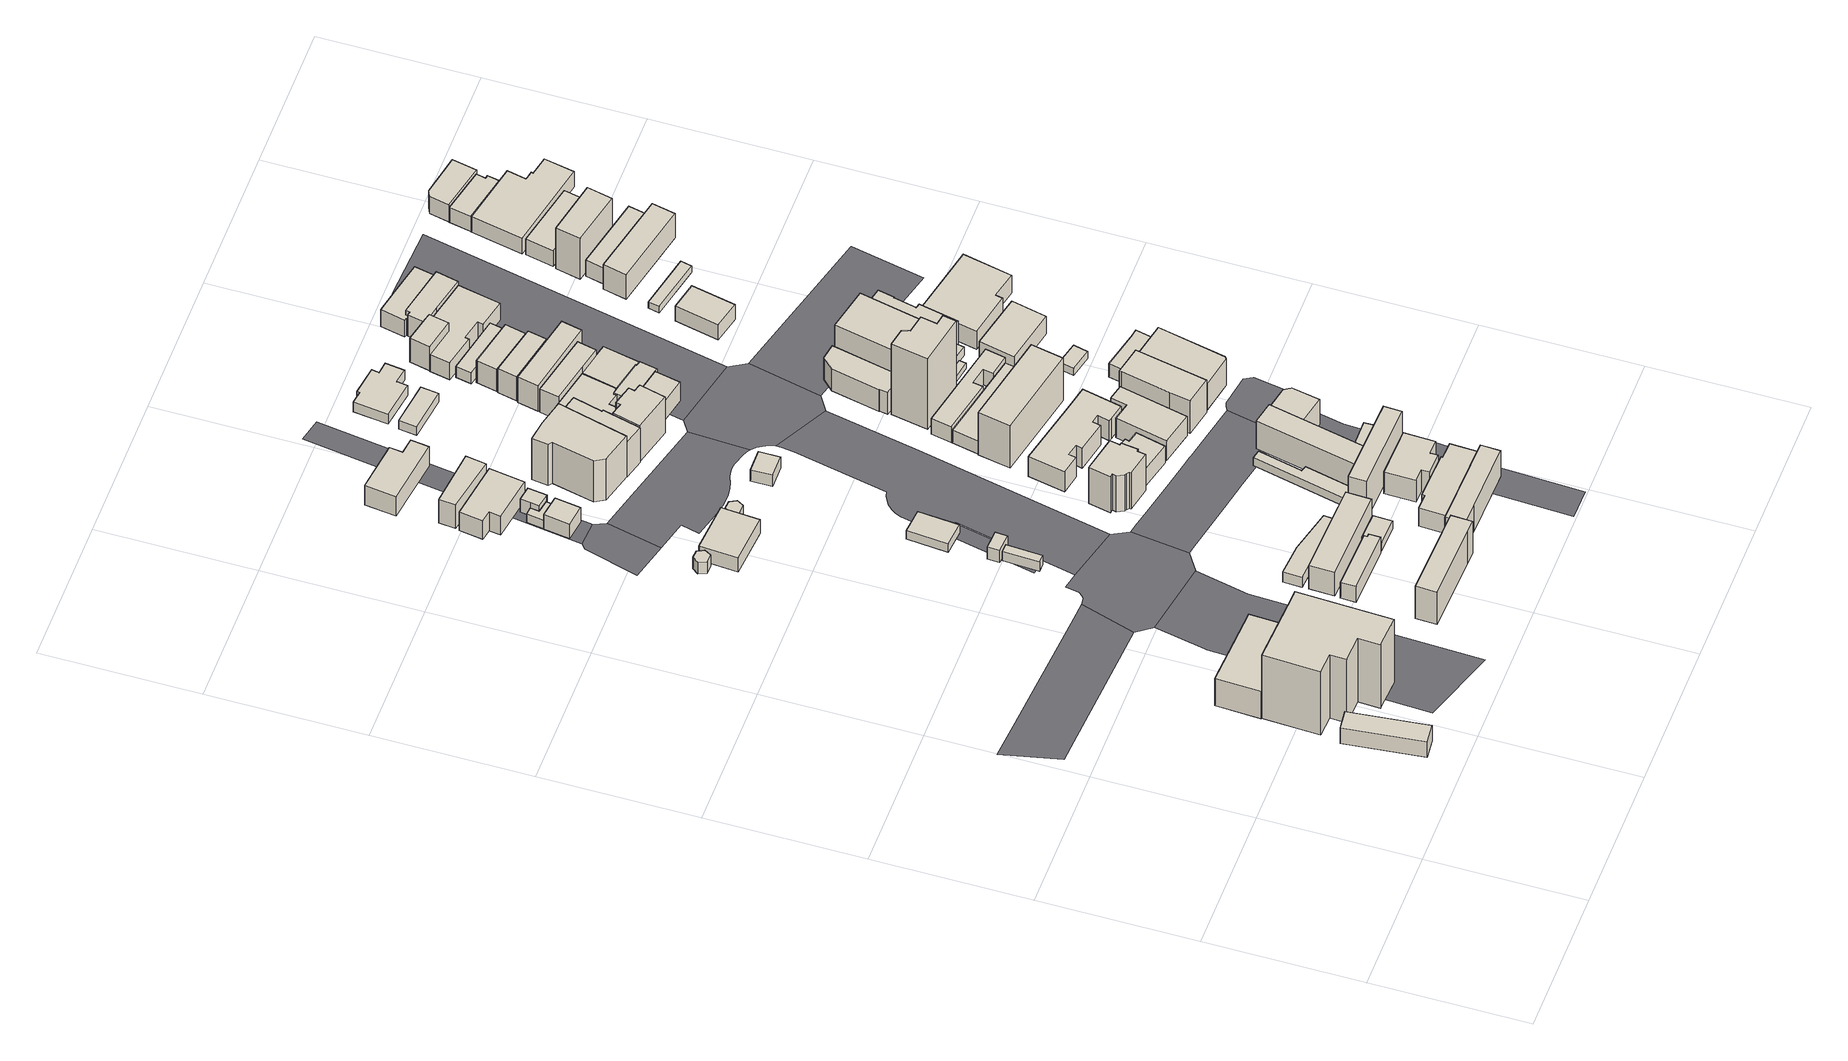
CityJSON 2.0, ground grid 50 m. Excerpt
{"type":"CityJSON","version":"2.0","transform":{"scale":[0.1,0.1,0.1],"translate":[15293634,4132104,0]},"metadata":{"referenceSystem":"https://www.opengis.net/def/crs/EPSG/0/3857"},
"CityObjects":{
"building1":{"type":"Building","attributes":{"measured_height":11,"year_of_construction":1963,"storeys_above_ground":2,"usage":"作業所併用住宅","districts_and_zones_type":"商業地域"},"geometry":[{"type":"Solid","lod":"1","boundaries":[[[[0,1,2,3]],[[0,3,4,5]],[[3,2,6,4]],[[2,1,7,6]],[[1,0,5,7]],[[5,4,6,7]]]]}]},
"building2":{"type":"Building","attributes":{"measured_height":30.1},"geometry":[{"type":"Solid","lod":"1","boundaries":[[[[8,9,10,11,12,13,14,15,16,17]],[[8,17,18,19]],[[17,16,20,18]],[[16,15,21,20]],[[15,14,22,21]],[[14,13,23,22]],[[13,12,24,23]],[[12,11,25,24]],[[11,10,26,25]],[[10,9,27,26]],[[9,8,19,27]],[[19,18,20,21,22,23,24,25,26,27]]]]}]},
"building3":{"type":"Building","attributes":{"measured_height":13.6,"year_of_construction":2014,"storeys_above_ground":3,"usage":"商業施設","districts_and_zones_type":"商業地域"},"geometry":[{"type":"Solid","lod":"1","boundaries":[[[[28,29,30,31,32,33]],[[28,33,34,35]],[[33,32,36,34]],[[32,31,37,36]],[[31,30,38,37]],[[30,29,39,38]],[[29,28,35,39]],[[35,34,36,37,38,39]]]]}]},
"building4":{"type":"Building","attributes":{"measured_height":9.3,"storeys_above_ground":1,"usage":"文教厚生施設","districts_and_zones_type":"商業地域"},"geometry":[{"type":"Solid","lod":"1","boundaries":[[[[40,41,42,43,44,45]],[[40,45,46,47]],[[45,44,48,46]],[[44,43,49,48]],[[43,42,50,49]],[[42,41,51,50]],[[41,40,47,51]],[[47,46,48,49,50,51]]]]}]},
"building5":{"type":"Building","attributes":{"measured_height":18.8},"geometry":[{"type":"Solid","lod":"1","boundaries":[[[[52,53,54,55,56]],[[52,56,57,58]],[[56,55,59,57]],[[55,54,60,59]],[[54,53,61,60]],[[53,52,58,61]],[[58,57,59,60,61]]]]}]},
"building6":{"type":"Building","attributes":{"measured_height":8.5,"year_of_construction":1969,"storeys_above_ground":2,"usage":"住宅","districts_and_zones_type":"商業地域"},"geometry":[{"type":"Solid","lod":"1","boundaries":[[[[62,63,64,65,66,67]],[[62,67,68,69]],[[67,66,70,68]],[[66,65,71,70]],[[65,64,72,71]],[[64,63,73,72]],[[63,62,69,73]],[[69,68,70,71,72,73]]]]}]},
"building7":{"type":"Building","attributes":{"measured_height":4.1},"geometry":[{"type":"Solid","lod":"1","boundaries":[[[[74,75,76,77]],[[74,77,78,79]],[[77,76,80,78]],[[76,75,81,80]],[[75,74,79,81]],[[79,78,80,81]]]]}]},
"building8":{"type":"Building","attributes":{"measured_height":6.7,"year_of_construction":1998,"storeys_above_ground":1,"usage":"文教厚生施設","districts_and_zones_type":"商業地域"},"geometry":[{"type":"Solid","lod":"1","boundaries":[[[[82,83,84,85]],[[82,85,86,87]],[[85,84,88,86]],[[84,83,89,88]],[[83,82,87,89]],[[87,86,88,89]]]]}]},
"building9":{"type":"Building","attributes":{"measured_height":5.7,"storeys_above_ground":1,"usage":"文教厚生施設","districts_and_zones_type":"商業地域"},"geometry":[{"type":"Solid","lod":"1","boundaries":[[[[90,91,92,93]],[[90,93,94,95]],[[93,92,96,94]],[[92,91,97,96]],[[91,90,95,97]],[[95,94,96,97]]]]}]},
"building10":{"type":"Building","attributes":{"measured_height":9.7},"geometry":[{"type":"Solid","lod":"1","boundaries":[[[[98,99,100,101,102,103,104]],[[98,104,105,106]],[[104,103,107,105]],[[103,102,108,107]],[[102,101,109,108]],[[101,100,110,109]],[[100,99,111,110]],[[99,98,106,111]],[[106,105,107,108,109,110,111]]]]}]},
"building11":{"type":"Building","attributes":{"measured_height":11.1,"year_of_construction":1975,"storeys_above_ground":3,"usage":"業務施設","districts_and_zones_type":"商業地域"},"geometry":[{"type":"Solid","lod":"1","boundaries":[[[[101,100,112,113,114,115]],[[101,115,116,117]],[[115,114,118,116]],[[114,113,119,118]],[[113,112,120,119]],[[112,100,121,120]],[[100,101,117,121]],[[117,116,118,119,120,121]]]]}]},
"building12":{"type":"Building","attributes":{"measured_height":4.2,"storeys_above_ground":1,"usage":"文教厚生施設","districts_and_zones_type":"商業地域"},"geometry":[{"type":"Solid","lod":"1","boundaries":[[[[122,123,124,125]],[[122,125,126,127]],[[125,124,128,126]],[[124,123,129,128]],[[123,122,127,129]],[[127,126,128,129]]]]}]},
"building13":{"type":"Building","attributes":{"measured_height":9.1,"year_of_construction":1949,"storeys_above_ground":2,"usage":"住宅","districts_and_zones_type":"商業地域"},"geometry":[{"type":"Solid","lod":"1","boundaries":[[[[130,131,132,133,134]],[[130,134,135,136]],[[134,133,137,135]],[[133,132,138,137]],[[132,131,139,138]],[[131,130,136,139]],[[136,135,137,138,139]]]]}]},
"building14":{"type":"Building","attributes":{"measured_height":14.3,"storeys_above_ground":1,"usage":"住宅","districts_and_zones_type":"商業地域"},"geometry":[{"type":"Solid","lod":"1","boundaries":[[[[140,141,142,143,144,145]],[[140,145,146,147]],[[145,144,148,146]],[[144,143,149,148]],[[143,142,150,149]],[[142,141,151,150]],[[141,140,147,151]],[[147,146,148,149,150,151]]]]}]},
"building15":{"type":"Building","attributes":{"measured_height":4.3,"year_of_construction":1953,"storeys_above_ground":1,"usage":"住宅","districts_and_zones_type":"商業地域"},"geometry":[{"type":"Solid","lod":"1","boundaries":[[[[152,153,154,155]],[[152,155,156,157]],[[155,154,158,156]],[[154,153,159,158]],[[153,152,157,159]],[[157,156,158,159]]]]}]},
"building16":{"type":"Building","attributes":{"measured_height":9.9,"year_of_construction":1996,"storeys_above_ground":3,"usage":"工場","districts_and_zones_type":"商業地域"},"geometry":[{"type":"Solid","lod":"1","boundaries":[[[[160,161,162,163,164,165]],[[160,165,166,167]],[[165,164,168,166]],[[164,163,169,168]],[[163,162,170,169]],[[162,161,171,170]],[[161,160,167,171]],[[167,166,168,169,170,171]]]]}]},
"building17":{"type":"Building","attributes":{"measured_height":7.1,"storeys_above_ground":1,"usage":"文教厚生施設","districts_and_zones_type":"商業地域"},"geometry":[{"type":"Solid","lod":"1","boundaries":[[[[172,173,174,175,176,177]],[[172,177,178,179]],[[177,176,180,178]],[[176,175,181,180]],[[175,174,182,181]],[[174,173,183,182]],[[173,172,179,183]],[[179,178,180,181,182,183]]]]}]},
"building18":{"type":"Building","attributes":{"measured_height":6,"year_of_construction":1960,"storeys_above_ground":2,"usage":"住宅","districts_and_zones_type":"商業地域"},"geometry":[{"type":"Solid","lod":"1","boundaries":[[[[184,185,186,187,188,189]],[[184,189,190,191]],[[189,188,192,190]],[[188,187,193,192]],[[187,186,194,193]],[[186,185,195,194]],[[185,184,191,195]],[[191,190,192,193,194,195]]]]}]},
"building19":{"type":"Building","attributes":{"measured_height":10.6,"year_of_construction":2004,"storeys_above_ground":3,"usage":"住宅","districts_and_zones_type":"商業地域"},"geometry":[{"type":"Solid","lod":"1","boundaries":[[[[196,197,198,199]],[[196,199,200,201]],[[199,198,202,200]],[[198,197,203,202]],[[197,196,201,203]],[[201,200,202,203]]]]}]},
"building20":{"type":"Building","attributes":{"measured_height":10.7,"year_of_construction":2004,"storeys_above_ground":2,"usage":"店舗等併用住宅","districts_and_zones_type":"商業地域"},"geometry":[{"type":"Solid","lod":"1","boundaries":[[[[204,205,206,207,208,209]],[[204,209,210,211]],[[209,208,212,210]],[[208,207,213,212]],[[207,206,214,213]],[[206,205,215,214]],[[205,204,211,215]],[[211,210,212,213,214,215]]]]}]},
"building21":{"type":"Building","attributes":{"measured_height":14.4,"year_of_construction":1988,"storeys_above_ground":4,"usage":"店舗等併用住宅","districts_and_zones_type":"商業地域"},"geometry":[{"type":"Solid","lod":"1","boundaries":[[[[216,217,218,219,220,221,222]],[[216,222,223,224]],[[222,221,225,223]],[[221,220,226,225]],[[220,219,227,226]],[[219,218,228,227]],[[218,217,229,228]],[[217,216,224,229]],[[224,223,225,226,227,228,229]]]]}]},
"building22":{"type":"Building","attributes":{"measured_height":16.8,"year_of_construction":1990,"storeys_above_ground":5,"usage":"商業系複合施設","districts_and_zones_type":"商業地域"},"geometry":[{"type":"Solid","lod":"1","boundaries":[[[[230,231,232,233,234,235,236,237,238,239,240,241,242,243]],[[230,243,244,245]],[[243,242,246,244]],[[242,241,247,246]],[[241,240,248,247]],[[240,239,249,248]],[[239,238,250,249]],[[238,237,251,250]],[[237,236,252,251]],[[236,235,253,252]],[[235,234,254,253]],[[234,233,255,254]],[[233,232,256,255]],[[232,231,257,256]],[[231,230,245,257]],[[245,244,246,247,248,249,250,251,252,253,254,255,256,257]]]]}]},
"building23":{"type":"Building","attributes":{"measured_height":11,"year_of_construction":1969,"storeys_above_ground":2,"usage":"住宅","districts_and_zones_type":"商業地域"},"geometry":[{"type":"Solid","lod":"1","boundaries":[[[[258,259,260,261,262,263,264,265]],[[258,265,266,267]],[[265,264,268,266]],[[264,263,269,268]],[[263,262,270,269]],[[262,261,271,270]],[[261,260,272,271]],[[260,259,273,272]],[[259,258,267,273]],[[267,266,268,269,270,271,272,273]]]]}]},
"building24":{"type":"Building","attributes":{"measured_height":17.8,"year_of_construction":2003,"storeys_above_ground":5,"usage":"共同住宅","districts_and_zones_type":"商業地域"},"geometry":[{"type":"Solid","lod":"1","boundaries":[[[[274,275,276,277,278,279,280,281]],[[274,281,282,283]],[[281,280,284,282]],[[280,279,285,284]],[[279,278,286,285]],[[278,277,287,286]],[[277,276,288,287]],[[276,275,289,288]],[[275,274,283,289]],[[283,282,284,285,286,287,288,289]]]]}]},
"building25":{"type":"Building","attributes":{"measured_height":10.5,"storeys_above_ground":1,"usage":"文教厚生施設","districts_and_zones_type":"商業地域"},"geometry":[{"type":"Solid","lod":"1","boundaries":[[[[290,291,292,293]],[[290,293,294,295]],[[293,292,296,294]],[[292,291,297,296]],[[291,290,295,297]],[[295,294,296,297]]]]}]},
"building26":{"type":"Building","attributes":{"measured_height":3.9,"storeys_above_ground":1,"usage":"運輸倉庫施設","districts_and_zones_type":"商業地域"},"geometry":[{"type":"Solid","lod":"1","boundaries":[[[[298,299,300,301,302,303]],[[298,303,304,305]],[[303,302,306,304]],[[302,301,307,306]],[[301,300,308,307]],[[300,299,309,308]],[[299,298,305,309]],[[305,304,306,307,308,309]]]]}]},
"building27":{"type":"Building","attributes":{"measured_height":20.4,"year_of_construction":1992,"storeys_above_ground":5,"usage":"運輸倉庫施設","districts_and_zones_type":"商業地域"},"geometry":[{"type":"Solid","lod":"1","boundaries":[[[[310,311,312,313]],[[310,313,314,315]],[[313,312,316,314]],[[312,311,317,316]],[[311,310,315,317]],[[315,314,316,317]]]]}]},
"building28":{"type":"Building","attributes":{"measured_height":9.4,"year_of_construction":2009,"storeys_above_ground":3,"usage":"住宅","districts_and_zones_type":"商業地域"},"geometry":[{"type":"Solid","lod":"1","boundaries":[[[[318,319,320,321,322,323,324,325]],[[318,325,326,327]],[[325,324,328,326]],[[324,323,329,328]],[[323,322,330,329]],[[322,321,331,330]],[[321,320,332,331]],[[320,319,333,332]],[[319,318,327,333]],[[327,326,328,329,330,331,332,333]]]]}]},
"building29":{"type":"Building","attributes":{"measured_height":17.4,"year_of_construction":1976,"storeys_above_ground":4,"usage":"商業施設","districts_and_zones_type":"商業地域"},"geometry":[{"type":"Solid","lod":"1","boundaries":[[[[334,335,336,337,338,339,340,341,342,343]],[[334,343,344,345]],[[343,342,346,344]],[[342,341,347,346]],[[341,340,348,347]],[[340,339,349,348]],[[339,338,350,349]],[[338,337,351,350]],[[337,336,352,351]],[[336,335,353,352]],[[335,334,345,353]],[[345,344,346,347,348,349,350,351,352,353]]]]}]},
"building30":{"type":"Building","attributes":{"measured_height":8.2},"geometry":[{"type":"Solid","lod":"1","boundaries":[[[[354,355,356,357,358,359,360,361]],[[354,361,362,363]],[[361,360,364,362]],[[360,359,365,364]],[[359,358,366,365]],[[358,357,367,366]],[[357,356,368,367]],[[356,355,369,368]],[[355,354,363,369]],[[363,362,364,365,366,367,368,369]]]]}]},
"building31":{"type":"Building","attributes":{"measured_height":13.5,"year_of_construction":1971,"storeys_above_ground":3,"usage":"商業施設","districts_and_zones_type":"商業地域"},"geometry":[{"type":"Solid","lod":"1","boundaries":[[[[370,371,372,373]],[[370,373,374,375]],[[373,372,376,374]],[[372,371,377,376]],[[371,370,375,377]],[[375,374,376,377]]]]}]},
"building32":{"type":"Building","attributes":{"measured_height":15.7,"year_of_construction":1988,"storeys_above_ground":5,"usage":"店舗等併用共同住宅","districts_and_zones_type":"商業地域"},"geometry":[{"type":"Solid","lod":"1","boundaries":[[[[378,379,380,381,340,339,338,382,383]],[[378,383,384,385]],[[383,382,386,384]],[[382,338,387,386]],[[338,339,388,387]],[[339,340,389,388]],[[340,381,390,389]],[[381,380,391,390]],[[380,379,392,391]],[[379,378,385,392]],[[385,384,386,387,388,389,390,391,392]]]]}]},
"building33":{"type":"Building","attributes":{"measured_height":10.9},"geometry":[{"type":"Solid","lod":"1","boundaries":[[[[393,394,395,396,397,398,399,400,401,402,403,404,405,406,407,408]],[[393,408,409,410]],[[408,407,411,409]],[[407,406,412,411]],[[406,405,413,412]],[[405,404,414,413]],[[404,403,415,414]],[[403,402,416,415]],[[402,401,417,416]],[[401,400,418,417]],[[400,399,419,418]],[[399,398,420,419]],[[398,397,421,420]],[[397,396,422,421]],[[396,395,423,422]],[[395,394,424,423]],[[394,393,410,424]],[[410,409,411,412,413,414,415,416,417,418,419,420,421,422,423,424]]]]}]},
"building34":{"type":"Building","attributes":{"measured_height":13.8,"year_of_construction":1994,"storeys_above_ground":2,"usage":"商業施設","districts_and_zones_type":"商業地域"},"geometry":[{"type":"Solid","lod":"1","boundaries":[[[[425,426,427,428,429,430]],[[425,430,431,432]],[[430,429,433,431]],[[429,428,434,433]],[[428,427,435,434]],[[427,426,436,435]],[[426,425,432,436]],[[432,431,433,434,435,436]]]]}]},
"building35":{"type":"Building","attributes":{"measured_height":10.5},"geometry":[{"type":"Solid","lod":"1","boundaries":[[[[437,438,439,440,441,442]],[[437,442,443,444]],[[442,441,445,443]],[[441,440,446,445]],[[440,439,447,446]],[[439,438,448,447]],[[438,437,444,448]],[[444,443,445,446,447,448]]]]}]},
"building36":{"type":"Building","attributes":{"measured_height":4.3,"year_of_construction":1960,"storeys_above_ground":1,"usage":"商業施設","districts_and_zones_type":"商業地域"},"geometry":[{"type":"Solid","lod":"1","boundaries":[[[[449,450,451,452]],[[449,452,453,454]],[[452,451,455,453]],[[451,450,456,455]],[[450,449,454,456]],[[454,453,455,456]]]]}]},
"building37":{"type":"Building","attributes":{"measured_height":14.5,"year_of_construction":1959,"storeys_above_ground":2,"usage":"商業施設","districts_and_zones_type":"商業地域"},"geometry":[{"type":"Solid","lod":"1","boundaries":[[[[457,458,459,460,461,462,463,464,465,466,467,468,469,470]],[[457,470,471,472]],[[470,469,473,471]],[[469,468,474,473]],[[468,467,475,474]],[[467,466,476,475]],[[466,465,477,476]],[[465,464,478,477]],[[464,463,479,478]],[[463,462,480,479]],[[462,461,481,480]],[[461,460,482,481]],[[460,459,483,482]],[[459,458,484,483]],[[458,457,472,484]],[[472,471,473,474,475,476,477,478,479,480,481,482,483,484]]]]}]},
"building38":{"type":"Building","attributes":{"measured_height":18.4,"year_of_construction":2000,"storeys_above_ground":5,"usage":"店舗等併用住宅","districts_and_zones_type":"商業地域"},"geometry":[{"type":"Solid","lod":"1","boundaries":[[[[485,486,487,488]],[[485,488,489,490]],[[488,487,491,489]],[[487,486,492,491]],[[486,485,490,492]],[[490,489,491,492]]]]}]},
"building39":{"type":"Building","attributes":{"measured_height":10.9,"year_of_construction":1997,"storeys_above_ground":3,"usage":"商業施設","districts_and_zones_type":"商業地域"},"geometry":[{"type":"Solid","lod":"1","boundaries":[[[[493,494,495,496,497]],[[493,497,498,499]],[[497,496,500,498]],[[496,495,501,500]],[[495,494,502,501]],[[494,493,499,502]],[[499,498,500,501,502]]]]}]},
"building40":{"type":"Building","attributes":{"measured_height":9,"year_of_construction":2007,"storeys_above_ground":2,"usage":"住宅","districts_and_zones_type":"商業地域"},"geometry":[{"type":"Solid","lod":"1","boundaries":[[[[503,504,505,506]],[[503,506,507,508]],[[506,505,509,507]],[[505,504,510,509]],[[504,503,508,510]],[[508,507,509,510]]]]}]},
"building41":{"type":"Building","attributes":{"measured_height":18.2},"geometry":[{"type":"Solid","lod":"1","boundaries":[[[[511,512,513,514]],[[511,514,515,516]],[[514,513,517,515]],[[513,512,518,517]],[[512,511,516,518]],[[516,515,517,518]]]]}]},
"building42":{"type":"Building","attributes":{"measured_height":5.4},"geometry":[{"type":"Solid","lod":"1","boundaries":[[[[519,520,521,522,523,524,525,526,527,528]],[[519,528,529,530]],[[528,527,531,529]],[[527,526,532,531]],[[526,525,533,532]],[[525,524,534,533]],[[524,523,535,534]],[[523,522,536,535]],[[522,521,537,536]],[[521,520,538,537]],[[520,519,530,538]],[[530,529,531,532,533,534,535,536,537,538]]]]}]},
"building43":{"type":"Building","attributes":{"measured_height":10.7,"year_of_construction":2000,"storeys_above_ground":3,"usage":"住宅","districts_and_zones_type":"商業地域"},"geometry":[{"type":"Solid","lod":"1","boundaries":[[[[539,540,541,542,543,503,506,544,545,546]],[[539,546,547,548]],[[546,545,549,547]],[[545,544,550,549]],[[544,506,551,550]],[[506,503,552,551]],[[503,543,553,552]],[[543,542,554,553]],[[542,541,555,554]],[[541,540,556,555]],[[540,539,548,556]],[[548,547,549,550,551,552,553,554,555,556]]]]}]},
"building44":{"type":"Building","attributes":{"measured_height":29.9,"year_of_construction":2020,"storeys_above_ground":10,"usage":"店舗等併用共同住宅","districts_and_zones_type":"商業地域"},"geometry":[{"type":"Solid","lod":"1","boundaries":[[[[557,558,559,560,561,562,563,564]],[[557,564,565,566]],[[564,563,567,565]],[[563,562,568,567]],[[562,561,569,568]],[[561,560,570,569]],[[560,559,571,570]],[[559,558,572,571]],[[558,557,566,572]],[[566,565,567,568,569,570,571,572]]]]}]},
"building45":{"type":"Building","attributes":{"measured_height":7.8},"geometry":[{"type":"Solid","lod":"1","boundaries":[[[[573,574,575,576,577,578,579,580]],[[573,580,581,582]],[[580,579,583,581]],[[579,578,584,583]],[[578,577,585,584]],[[577,576,586,585]],[[576,575,587,586]],[[575,574,588,587]],[[574,573,582,588]],[[582,581,583,584,585,586,587,588]]]]}]},
"building46":{"type":"Building","attributes":{"measured_height":14.1,"year_of_construction":1987,"storeys_above_ground":4,"usage":"業務施設","districts_and_zones_type":"商業地域"},"geometry":[{"type":"Solid","lod":"1","boundaries":[[[[589,590,591,592,593,594,595]],[[589,595,596,597]],[[595,594,598,596]],[[594,593,599,598]],[[593,592,600,599]],[[592,591,601,600]],[[591,590,602,601]],[[590,589,597,602]],[[597,596,598,599,600,601,602]]]]}]},
"building47":{"type":"Building","attributes":{"measured_height":10.3,"year_of_construction":1992,"storeys_above_ground":3,"usage":"商業施設","districts_and_zones_type":"商業地域"},"geometry":[{"type":"Solid","lod":"1","boundaries":[[[[603,604,605,606,607]],[[603,607,608,609]],[[607,606,610,608]],[[606,605,611,610]],[[605,604,612,611]],[[604,603,609,612]],[[609,608,610,611,612]]]]}]},
"building48":{"type":"Building","attributes":{"measured_height":10,"year_of_construction":1948,"storeys_above_ground":2,"usage":"商業施設","districts_and_zones_type":"商業地域"},"geometry":[{"type":"Solid","lod":"1","boundaries":[[[[604,613,614,615,616,617,605]],[[604,605,618,619]],[[605,617,620,618]],[[617,616,621,620]],[[616,615,622,621]],[[615,614,623,622]],[[614,613,624,623]],[[613,604,619,624]],[[619,618,620,621,622,623,624]]]]}]},
"building49":{"type":"Building","attributes":{"measured_height":15,"year_of_construction":1986,"storeys_above_ground":3,"usage":"店舗等併用住宅","districts_and_zones_type":"商業地域"},"geometry":[{"type":"Solid","lod":"1","boundaries":[[[[625,626,627,628,629,630,631,632]],[[625,632,633,634]],[[632,631,635,633]],[[631,630,636,635]],[[630,629,637,636]],[[629,628,638,637]],[[628,627,639,638]],[[627,626,640,639]],[[626,625,634,640]],[[634,633,635,636,637,638,639,640]]]]}]},
"building50":{"type":"Building","attributes":{"measured_height":13.2,"year_of_construction":1996,"storeys_above_ground":3,"usage":"店舗等併用住宅","districts_and_zones_type":"商業地域"},"geometry":[{"type":"Solid","lod":"1","boundaries":[[[[641,642,643,644]],[[641,644,645,646]],[[644,643,647,645]],[[643,642,648,647]],[[642,641,646,648]],[[646,645,647,648]]]]}]},
"building51":{"type":"Building","attributes":{"measured_height":11.8,"year_of_construction":2004,"storeys_above_ground":3,"usage":"住宅","districts_and_zones_type":"商業地域"},"geometry":[{"type":"Solid","lod":"1","boundaries":[[[[649,650,651,652]],[[649,652,653,654]],[[652,651,655,653]],[[651,650,656,655]],[[650,649,654,656]],[[654,653,655,656]]]]}]},
"building52":{"type":"Building","attributes":{"measured_height":9.9,"year_of_construction":1998,"storeys_above_ground":3,"usage":"住宅","districts_and_zones_type":"商業地域"},"geometry":[{"type":"Solid","lod":"1","boundaries":[[[[657,658,659,660,661]],[[657,661,662,663]],[[661,660,664,662]],[[660,659,665,664]],[[659,658,666,665]],[[658,657,663,666]],[[663,662,664,665,666]]]]}]},
"building53":{"type":"Building","attributes":{"measured_height":11.3,"year_of_construction":1976,"storeys_above_ground":3,"usage":"文教厚生施設","districts_and_zones_type":"商業地域"},"geometry":[{"type":"Solid","lod":"1","boundaries":[[[[667,668,669,670,671]],[[667,671,672,673]],[[671,670,674,672]],[[670,669,675,674]],[[669,668,676,675]],[[668,667,673,676]],[[673,672,674,675,676]]]]}]},
"building54":{"type":"Building","attributes":{"measured_height":2.4},"geometry":[{"type":"Solid","lod":"1","boundaries":[[[[677,678,679,680]],[[677,680,681,682]],[[680,679,683,681]],[[679,678,684,683]],[[678,677,682,684]],[[682,681,683,684]]]]}]},
"building55":{"type":"Building","attributes":{"measured_height":28.4,"year_of_construction":1991,"storeys_above_ground":5,"usage":"業務施設","districts_and_zones_type":"商業地域"},"geometry":[{"type":"Solid","lod":"1","boundaries":[[[[685,686,687,688,689,627,626]],[[685,626,690,691]],[[626,627,692,690]],[[627,689,693,692]],[[689,688,694,693]],[[688,687,695,694]],[[687,686,696,695]],[[686,685,691,696]],[[691,690,692,693,694,695,696]]]]}]},
"building56":{"type":"Building","attributes":{"measured_height":8.4},"geometry":[{"type":"Solid","lod":"1","boundaries":[[[[697,698,699,700]],[[697,700,701,702]],[[700,699,703,701]],[[699,698,704,703]],[[698,697,702,704]],[[702,701,703,704]]]]}]},
"building57":{"type":"Building","attributes":{"measured_height":10.6,"year_of_construction":1985,"storeys_above_ground":3,"usage":"住宅","districts_and_zones_type":"商業地域"},"geometry":[{"type":"Solid","lod":"1","boundaries":[[[[705,706,707,708,709]],[[705,709,710,711]],[[709,708,712,710]],[[708,707,713,712]],[[707,706,714,713]],[[706,705,711,714]],[[711,710,712,713,714]]]]}]},
"building58":{"type":"Building","attributes":{"measured_height":7.5},"geometry":[{"type":"Solid","lod":"1","boundaries":[[[[715,716,717,718]],[[715,718,719,720]],[[718,717,721,719]],[[717,716,722,721]],[[716,715,720,722]],[[720,719,721,722]]]]}]},
"building59":{"type":"Building","attributes":{"measured_height":3.3},"geometry":[{"type":"Solid","lod":"1","boundaries":[[[[723,724,725,726]],[[723,726,727,728]],[[726,725,729,727]],[[725,724,730,729]],[[724,723,728,730]],[[728,727,729,730]]]]}]},
"building60":{"type":"Building","attributes":{"measured_height":8.8,"year_of_construction":1963,"storeys_above_ground":2,"usage":"商業施設","districts_and_zones_type":"商業地域"},"geometry":[{"type":"Solid","lod":"1","boundaries":[[[[731,732,733,667,671,734,735,736]],[[731,736,737,738]],[[736,735,739,737]],[[735,734,740,739]],[[734,671,741,740]],[[671,667,742,741]],[[667,733,743,742]],[[733,732,744,743]],[[732,731,738,744]],[[738,737,739,740,741,742,743,744]]]]}]},
"building61":{"type":"Building","attributes":{"measured_height":8.4},"geometry":[{"type":"Solid","lod":"1","boundaries":[[[[745,746,747,748,749,750,751,752,753,754,755,756]],[[745,756,757,758]],[[756,755,759,757]],[[755,754,760,759]],[[754,753,761,760]],[[753,752,762,761]],[[752,751,763,762]],[[751,750,764,763]],[[750,749,765,764]],[[749,748,766,765]],[[748,747,767,766]],[[747,746,768,767]],[[746,745,758,768]],[[758,757,759,760,761,762,763,764,765,766,767,768]]]]}]},
"building62":{"type":"Building","attributes":{"measured_height":7.7,"year_of_construction":1978,"storeys_above_ground":2,"usage":"住宅","districts_and_zones_type":"商業地域"},"geometry":[{"type":"Solid","lod":"1","boundaries":[[[[769,770,771,772]],[[769,772,773,774]],[[772,771,775,773]],[[771,770,776,775]],[[770,769,774,776]],[[774,773,775,776]]]]}]},
"building63":{"type":"Building","attributes":{"measured_height":10.9},"geometry":[{"type":"Solid","lod":"1","boundaries":[[[[777,778,779,780,781,782,783,784,785,786,787]],[[777,787,788,789]],[[787,786,790,788]],[[786,785,791,790]],[[785,784,792,791]],[[784,783,793,792]],[[783,782,794,793]],[[782,781,795,794]],[[781,780,796,795]],[[780,779,797,796]],[[779,778,798,797]],[[778,777,789,798]],[[789,788,790,791,792,793,794,795,796,797,798]]]]}]},
"building64":{"type":"Building","attributes":{"measured_height":9.4,"year_of_construction":1982,"storeys_above_ground":3,"usage":"商業施設","districts_and_zones_type":"商業地域"},"geometry":[{"type":"Solid","lod":"1","boundaries":[[[[799,746,745,756,800,801,802,803]],[[799,803,804,805]],[[803,802,806,804]],[[802,801,807,806]],[[801,800,808,807]],[[800,756,809,808]],[[756,745,810,809]],[[745,746,811,810]],[[746,799,805,811]],[[805,804,806,807,808,809,810,811]]]]}]},
"building65":{"type":"Building","attributes":{"measured_height":8.2,"year_of_construction":2007,"storeys_above_ground":2,"usage":"住宅","districts_and_zones_type":"商業地域"},"geometry":[{"type":"Solid","lod":"1","boundaries":[[[[812,813,814,815]],[[812,815,816,817]],[[815,814,818,816]],[[814,813,819,818]],[[813,812,817,819]],[[817,816,818,819]]]]}]},
"building66":{"type":"Building","attributes":{"measured_height":8.9},"geometry":[{"type":"Solid","lod":"1","boundaries":[[[[820,821,799,803,802,801,822,823,824]],[[820,824,825,826]],[[824,823,827,825]],[[823,822,828,827]],[[822,801,829,828]],[[801,802,830,829]],[[802,803,831,830]],[[803,799,832,831]],[[799,821,833,832]],[[821,820,826,833]],[[826,825,827,828,829,830,831,832,833]]]]}]},
"building67":{"type":"Building","attributes":{"measured_height":8.2},"geometry":[{"type":"Solid","lod":"1","boundaries":[[[[834,835,836,837,838,839]],[[834,839,840,841]],[[839,838,842,840]],[[838,837,843,842]],[[837,836,844,843]],[[836,835,845,844]],[[835,834,841,845]],[[841,840,842,843,844,845]]]]}]},
"building68":{"type":"Building","attributes":{"measured_height":3.7,"storeys_above_ground":1,"usage":"商業施設","districts_and_zones_type":"商業地域"},"geometry":[{"type":"Solid","lod":"1","boundaries":[[[[846,847,848,849]],[[846,849,850,851]],[[849,848,852,850]],[[848,847,853,852]],[[847,846,851,853]],[[851,850,852,853]]]]}]},
"building69":{"type":"Building","attributes":{"measured_height":11,"year_of_construction":1995,"storeys_above_ground":3,"usage":"住宅","districts_and_zones_type":"商業地域"},"geometry":[{"type":"Solid","lod":"1","boundaries":[[[[854,855,856,857]],[[854,857,858,859]],[[857,856,860,858]],[[856,855,861,860]],[[855,854,859,861]],[[859,858,860,861]]]]}]},
"building70":{"type":"Building","attributes":{"measured_height":19.6,"year_of_construction":1968,"storeys_above_ground":6,"usage":"商業施設","districts_and_zones_type":"商業地域"},"geometry":[{"type":"Solid","lod":"1","boundaries":[[[[862,863,864,865]],[[862,865,866,867]],[[865,864,868,866]],[[864,863,869,868]],[[863,862,867,869]],[[867,866,868,869]]]]}]},
"building71":{"type":"Building","attributes":{"measured_height":7.7,"year_of_construction":1963,"storeys_above_ground":2,"usage":"住宅","districts_and_zones_type":"商業地域"},"geometry":[{"type":"Solid","lod":"1","boundaries":[[[[870,871,872,873]],[[870,873,874,875]],[[873,872,876,874]],[[872,871,877,876]],[[871,870,875,877]],[[875,874,876,877]]]]}]},
"building72":{"type":"Building","attributes":{"measured_height":13.1,"year_of_construction":1954,"storeys_above_ground":2,"usage":"住宅","districts_and_zones_type":"商業地域"},"geometry":[{"type":"Solid","lod":"1","boundaries":[[[[878,879,880,881]],[[878,881,882,883]],[[881,880,884,882]],[[880,879,885,884]],[[879,878,883,885]],[[883,882,884,885]]]]}]},
"building73":{"type":"Building","attributes":{"measured_height":7.7},"geometry":[{"type":"Solid","lod":"1","boundaries":[[[[886,887,888,889,890,891,892,893]],[[886,893,894,895]],[[893,892,896,894]],[[892,891,897,896]],[[891,890,898,897]],[[890,889,899,898]],[[889,888,900,899]],[[888,887,901,900]],[[887,886,895,901]],[[895,894,896,897,898,899,900,901]]]]}]},
"building74":{"type":"Building","attributes":{"measured_height":7.3},"geometry":[{"type":"Solid","lod":"1","boundaries":[[[[902,903,904,905,906,907,908]],[[902,908,909,910]],[[908,907,911,909]],[[907,906,912,911]],[[906,905,913,912]],[[905,904,914,913]],[[904,903,915,914]],[[903,902,910,915]],[[910,909,911,912,913,914,915]]]]}]},
"building75":{"type":"Building","attributes":{"measured_height":8.7,"year_of_construction":2003,"storeys_above_ground":2,"usage":"住宅","districts_and_zones_type":"商業地域"},"geometry":[{"type":"Solid","lod":"1","boundaries":[[[[916,917,918,919,920]],[[916,920,921,922]],[[920,919,923,921]],[[919,918,924,923]],[[918,917,925,924]],[[917,916,922,925]],[[922,921,923,924,925]]]]}]},
"road1":{"type":"Road","geometry":[{"type":"MultiSurface","lod":"1","boundaries":[[[926,927,928,929,930,931,932]]]}]},
"road2":{"type":"Road","geometry":[{"type":"MultiSurface","lod":"1","boundaries":[[[933,934,935,936,937,938,939,940]]]}]},
"road3":{"type":"Road","geometry":[{"type":"MultiSurface","lod":"1","boundaries":[[[941,942,943,944,945,931,930,934,933,946,947,948]]]}]},
"road4":{"type":"Road","geometry":[{"type":"MultiSurface","lod":"1","boundaries":[[[949,950,951,952,953,954]]]}]},
"road5":{"type":"Road","geometry":[{"type":"MultiSurface","lod":"1","boundaries":[[[955,954,953,956,957,958,959,960,961,962,963,964,965,966,967,968,969,970,971,972,973]]]}]},
"road6":{"type":"Road","geometry":[{"type":"MultiSurface","lod":"1","boundaries":[[[974,975,976,977,978,979,980,981,982,983,984,985,986,987,988,989,990,991,941,948,992,993]]]}]},
"road7":{"type":"Road","geometry":[{"type":"MultiSurface","lod":"1","boundaries":[[[994,995,950,949]]]}]},
"road8":{"type":"Road","geometry":[{"type":"MultiSurface","lod":"1","boundaries":[[[996,947,946,997,998,999,1000,1001,1002,1003,1004,1005,1006]]]}]},
"road9":{"type":"Road","geometry":[{"type":"MultiSurface","lod":"1","boundaries":[[[1007,1008,1009,1010]]]}]},
"road10":{"type":"Road","geometry":[{"type":"MultiSurface","lod":"1","boundaries":[[[1011,1012,1008,1007,1013,1014]]]}]},
"road11":{"type":"Road","geometry":[{"type":"MultiSurface","lod":"1","boundaries":[[[1015,1016,1017,1012,1011,1018]]]}]},
"road12":{"type":"Road","geometry":[{"type":"MultiSurface","lod":"1","boundaries":[[[1019,1020,972,971,1021,1022,1023,975,974,1024,1025]]]}]},
"road13":{"type":"Road","geometry":[{"type":"MultiSurface","lod":"1","boundaries":[[[1026,1027,1028,1029,1000,999,1016,1015,1030,1031,1032]]]}]},
"road14":{"type":"Road","geometry":[{"type":"MultiSurface","lod":"1","boundaries":[[[1033,1034,1020,1019]]]}]},
"road15":{"type":"Road","geometry":[{"type":"MultiSurface","lod":"1","boundaries":[[[1035,1025,1024,1036]]]}]}
},
"vertices":[
[369,94,87],[304,87,87],[276,340,87],[341,347,87],[341,347,153],[369,94,153],[276,340,153],[304,87,153],
[547,570,88],[558,570,88],[546,268,88],[443,273,88],[440,273,88],[443,342,88],[356,346,88],[358,399,88],[288,402,88],[296,582,88],[296,582,357],[547,570,357],[288,402,357],[358,399,357],[356,346,357],[443,342,357],[440,273,357],[443,273,357],[546,268,357],[558,570,357],
[564,711,89],[558,570,89],[547,570,89],[296,582,89],[293,582,89],[299,724,89],[299,724,205],[564,711,205],[293,582,205],[296,582,205],[547,570,205],[558,570,205],
[348,2300,93],[359,2278,93],[347,2256,93],[318,2258,93],[308,2283,93],[323,2302,93],[323,2302,142],[348,2300,142],[308,2283,142],[318,2258,142],[347,2256,142],[359,2278,142],
[1091,280,87],[1089,213,87],[1045,214,87],[798,222,87],[800,289,87],[800,289,224],[1091,280,224],[798,222,224],[1045,214,224],[1089,213,224],
[998,510,88],[998,499,88],[1008,498,88],[1007,462,88],[804,468,88],[806,516,88],[806,516,155],[998,510,155],[804,468,155],[1007,462,155],[1008,498,155],[998,499,155],
[666,1476,87],[660,1362,87],[632,1363,87],[637,1477,87],[637,1477,126],[666,1476,126],[632,1363,126],[660,1362,126],
[522,2285,91],[513,2164,91],[353,2176,91],[362,2297,91],[362,2297,151],[522,2285,151],[353,2176,151],[513,2164,151],
[692,1517,85],[690,1478,85],[629,1482,85],[631,1520,85],[631,1520,137],[692,1517,137],[629,1482,137],[690,1478,137],
[914,684,88],[1055,650,88],[1051,605,88],[909,610,88],[910,625,88],[810,633,88],[812,692,88],[812,692,131],[914,684,131],[810,633,131],[910,625,131],[909,610,131],[1051,605,131],[1055,650,131],
[1112,603,88],[1109,524,88],[808,534,88],[811,613,88],[811,613,188],[909,610,188],[808,534,188],[1109,524,188],[1112,603,188],[1051,605,188],
[707,1755,91],[696,1625,91],[615,1632,91],[626,1762,91],[626,1762,126],[707,1755,126],[615,1632,126],[696,1625,126],
[398,2744,95],[402,2743,95],[390,2662,95],[319,2671,95],[331,2754,95],[331,2754,156],[398,2744,156],[319,2671,156],[390,2662,156],[402,2743,156],
[365,2806,96],[361,2777,96],[402,2770,96],[398,2744,96],[331,2754,96],[339,2808,96],[339,2808,131],[365,2806,131],[331,2754,131],[398,2744,131],[402,2770,131],[361,2777,131],
[1104,518,91],[1102,458,91],[1013,461,91],[1015,522,91],[1015,522,126],[1104,518,126],[1013,461,126],[1102,458,126],
[434,2952,96],[417,2839,96],[269,2862,96],[274,2899,96],[237,2905,96],[248,2980,96],[248,2980,175],[434,2952,175],[237,2905,175],[274,2899,175],[269,2862,175],[417,2839,175],
[561,2274,93],[573,2252,93],[561,2230,93],[532,2231,93],[522,2256,93],[537,2276,93],[537,2276,138],[561,2274,138],[522,2256,138],[532,2231,138],[561,2230,138],[573,2252,138],
[416,2830,97],[408,2769,97],[402,2770,97],[361,2777,97],[365,2806,97],[370,2837,97],[370,2837,153],[416,2830,153],[365,2806,153],[361,2777,153],[402,2770,153],[408,2769,153],
[441,3025,95],[431,2960,95],[253,2992,95],[258,3045,95],[258,3045,195],[441,3025,195],[253,2992,195],[431,2960,195],
[419,3247,95],[413,3205,95],[465,3199,95],[457,3140,95],[244,3168,95],[257,3268,95],[257,3268,177],[419,3247,177],[244,3168,177],[457,3140,177],[465,3199,177],[413,3205,177],
[1134,300,88],[1398,293,88],[1395,231,88],[1168,236,88],[1101,238,88],[1102,278,88],[1103,301,88],[1103,301,197],[1134,300,197],[1102,278,197],[1101,238,197],[1168,236,197],[1395,231,197],[1398,293,197],
[1038,1287,91],[1032,1255,91],[1039,1253,91],[1032,1200,91],[1024,1200,91],[1020,1173,91],[938,1190,91],[938,1196,91],[930,1202,91],[925,1205,91],[914,1226,91],[918,1240,91],[906,1241,91],[921,1312,91],[921,1312,244],[1038,1287,244],[906,1241,244],[918,1240,244],[914,1226,244],[925,1205,244],[930,1202,244],[938,1196,244],[938,1190,244],[1020,1173,244],[1024,1200,244],[1032,1200,244],[1039,1253,244],[1032,1255,244],
[1346,394,89],[1346,389,89],[1401,387,89],[1398,293,89],[1134,300,89],[1138,392,89],[1189,390,89],[1190,400,89],[1190,400,166],[1346,394,166],[1189,390,166],[1138,392,166],[1134,300,166],[1398,293,166],[1401,387,166],[1346,389,166],
[568,2838,94],[654,2817,94],[596,2593,94],[495,2620,94],[475,2651,94],[506,2786,94],[494,2794,94],[501,2847,94],[501,2847,268],[568,2838,268],[494,2794,268],[506,2786,268],[475,2651,268],[495,2620,268],[596,2593,268],[654,2817,268],
[768,2187,94],[694,2186,94],[693,2253,94],[768,2254,94],[768,2254,142],[768,2187,142],[693,2253,142],[694,2186,142],
[1238,907,90],[1206,766,90],[1224,761,90],[1189,606,90],[1142,617,90],[1209,913,90],[1209,913,123],[1238,907,123],[1142,617,123],[1189,606,123],[1224,761,123],[1206,766,123],
[1405,587,90],[1403,530,90],[1115,540,90],[1117,597,90],[1117,597,251],[1405,587,251],[1115,540,251],[1403,530,251],
[1385,521,90],[1382,422,90],[1335,423,90],[1335,399,90],[1264,401,90],[1265,427,90],[1222,428,90],[1224,525,90],[1224,525,183],[1385,521,183],[1222,428,183],[1265,427,183],[1264,401,183],[1335,399,183],[1335,423,183],[1382,422,183],
[710,2792,94],[712,2791,94],[688,2698,94],[693,2696,94],[685,2665,94],[666,2589,94],[662,2576,94],[662,2574,94],[598,2591,94],[654,2806,94],[654,2806,241],[710,2792,241],[598,2591,241],[662,2574,241],[662,2576,241],[666,2589,241],[685,2665,241],[693,2696,241],[688,2698,241],[712,2791,241],
[1127,1271,91],[1123,1257,91],[1160,1248,91],[1137,1154,91],[1035,1179,91],[1058,1273,91],[1078,1268,91],[1082,1283,91],[1082,1283,163],[1127,1271,163],[1078,1268,163],[1058,1273,163],[1035,1179,163],[1137,1154,163],[1160,1248,163],[1123,1257,163],
[1345,911,90],[1278,601,90],[1204,604,90],[1273,926,90],[1273,926,208],[1345,911,208],[1204,604,208],[1278,601,208],
[792,2652,94],[787,2633,94],[813,2626,94],[792,2542,94],[724,2654,94],[727,2669,94],[727,2669,247],[792,2652,247],[724,2654,247],[685,2665,247],[666,2589,247],[662,2576,247],[792,2542,247],[813,2626,247],[787,2633,247],
[1175,1461,91],[1260,1443,91],[1259,1439,91],[1233,1323,91],[1232,1318,91],[1176,1330,91],[1168,1332,91],[1177,1370,91],[1150,1376,91],[1144,1350,91],[1043,1372,91],[1048,1392,91],[1010,1401,91],[1005,1377,91],[941,1391,91],[965,1508,91],[965,1508,175],[1175,1461,175],[941,1391,175],[1005,1377,175],[1010,1401,175],[1048,1392,175],[1043,1372,175],[1144,1350,175],[1150,1376,175],[1177,1370,175],[1168,1332,175],[1176,1330,175],[1232,1318,175],[1233,1323,175],[1259,1439,175],[1260,1443,175],
[1407,601,89],[1379,601,89],[1379,591,89],[1291,594,89],[1290,646,89],[1406,647,89],[1406,647,159],[1407,601,159],[1290,646,159],[1291,594,159],[1379,591,159],[1379,601,159],
[1305,1345,91],[1256,1128,91],[1147,1153,91],[1185,1318,91],[1242,1305,91],[1254,1357,91],[1254,1357,174],[1305,1345,174],[1242,1305,174],[1185,1318,174],[1147,1153,174],[1256,1128,174],
[706,3249,95],[699,3192,95],[557,3211,95],[564,3268,95],[564,3268,132],[706,3249,132],[557,3211,132],[699,3192,132],
[740,2846,96],[869,2818,96],[845,2704,96],[823,2708,96],[822,2699,96],[782,2707,96],[772,2658,96],[727,2669,96],[724,2654,96],[685,2665,96],[693,2696,96],[688,2698,96],[712,2791,96],[727,2849,96],[727,2849,169],[740,2846,169],[712,2791,169],[688,2698,169],[693,2696,169],[685,2665,169],[724,2654,169],[727,2669,169],[772,2658,169],[782,2707,169],[822,2699,169],[823,2708,169],[845,2704,169],[869,2818,169],
[1294,1609,91],[1273,1506,91],[978,1567,91],[998,1670,91],[998,1670,271],[1294,1609,271],[978,1567,271],[1273,1506,271],
[1423,895,89],[1437,873,89],[1420,784,89],[1328,802,89],[1348,910,89],[1348,910,195],[1423,895,195],[1328,802,195],[1420,784,195],[1437,873,195],
[940,2622,94],[923,2541,94],[804,2566,94],[821,2647,94],[821,2647,173],[940,2622,173],[804,2566,173],[923,2541,173],
[1312,1693,91],[1296,1612,91],[1001,1673,91],[1018,1754,91],[1018,1754,145],[1312,1693,145],[1001,1673,145],[1296,1612,145],
[721,3402,94],[718,3378,94],[757,3373,94],[749,3312,94],[701,3319,94],[696,3285,94],[573,3303,94],[587,3412,94],[627,3406,94],[628,3415,94],[628,3415,136],[721,3402,136],[627,3406,136],[587,3412,136],[573,3303,136],[696,3285,136],[701,3319,136],[749,3312,136],[757,3373,136],[718,3378,136],
[845,2704,94],[946,2682,94],[945,2679,94],[961,2675,94],[950,2620,94],[812,2649,94],[822,2699,94],[823,2708,94],[823,2708,174],[845,2704,174],[822,2699,174],[812,2649,174],[821,2647,174],[940,2622,174],[950,2620,174],[961,2675,174],[945,2679,174],[946,2682,174],
[1123,1943,92],[1132,1918,92],[1191,1907,92],[1181,1855,92],[1216,1849,92],[1208,1806,92],[1044,1837,92],[1066,1954,92],[1066,1954,392],[1123,1943,392],[1044,1837,392],[1208,1806,392],[1216,1849,392],[1181,1855,392],[1191,1907,392],[1132,1918,392],
[1333,1760,92],[1320,1696,92],[1251,1710,92],[1257,1741,92],[1200,1752,92],[1194,1721,92],[1017,1758,92],[1030,1822,92],[1030,1822,158],[1333,1760,158],[1017,1758,158],[1194,1721,158],[1200,1752,158],[1257,1741,158],[1251,1710,158],[1320,1696,158],
[1384,1336,92],[1404,1332,92],[1358,1103,92],[1266,1122,92],[1280,1189,92],[1312,1344,92],[1313,1351,92],[1313,1351,230],[1384,1336,230],[1312,1344,230],[1280,1189,230],[1266,1122,230],[1358,1103,230],[1404,1332,230],
[960,2862,95],[947,2802,95],[869,2818,95],[740,2846,95],[753,2907,95],[753,2907,194],[960,2862,194],[740,2846,194],[869,2818,194],[947,2802,194],
[986,2793,95],[961,2675,95],[945,2679,95],[946,2682,95],[845,2704,95],[869,2818,171],[947,2802,171],[845,2704,171],[946,2682,171],[945,2679,171],[961,2675,171],[986,2793,171],
[1184,2171,92],[1182,2163,92],[1136,1947,92],[1063,1963,92],[1067,1990,92],[1065,1990,92],[1098,2144,92],[1133,2179,92],[1133,2179,185],[1184,2171,185],[1098,2144,185],[1065,1990,185],[1067,1990,185],[1063,1963,185],[1136,1947,185],[1182,2163,185],
[1013,2928,94],[999,2862,94],[756,2912,94],[770,2979,94],[770,2979,202],[1013,2928,202],[756,2912,202],[999,2862,202],
[951,3008,96],[938,2947,96],[773,2983,96],[786,3044,96],[786,3044,198],[951,3008,198],[773,2983,198],[938,2947,198],
[962,3080,96],[947,3014,96],[789,3048,96],[803,3112,96],[803,3114,96],[803,3114,189],[962,3080,189],[803,3112,189],[789,3048,189],[947,3014,189],
[1531,1306,91],[1484,1090,91],[1476,1084,91],[1367,1105,91],[1410,1331,91],[1410,1331,202],[1531,1306,202],[1367,1105,202],[1476,1084,202],[1484,1090,202],
[1304,1830,94],[1300,1807,94],[1235,1818,94],[1239,1841,94],[1239,1841,116],[1304,1830,116],[1235,1818,116],[1300,1807,116],
[1321,2133,92],[1259,1845,92],[1194,1859,92],[1206,1914,92],[1133,1929,92],[1182,2163,278],[1321,2133,278],[1136,1947,278],[1133,1929,278],[1206,1914,278],[1194,1859,278],[1259,1845,278],
[994,3137,96],[983,3086,96],[794,3126,96],[804,3176,96],[804,3176,142],[994,3137,142],[794,3126,142],[983,3086,142],
[901,3301,96],[922,3296,96],[909,3232,96],[804,3254,96],[818,3319,96],[818,3319,198],[901,3301,198],[804,3254,198],[909,3232,198],[922,3296,198],
[1352,1863,94],[1345,1828,94],[1271,1844,94],[1279,1878,94],[1279,1878,130],[1352,1863,130],[1271,1844,130],[1345,1828,130],
[1458,1537,92],[1447,1490,92],[1372,1508,92],[1383,1555,92],[1383,1555,122],[1458,1537,122],[1372,1508,122],[1447,1490,122],
[1528,1382,91],[1528,1383,91],[1547,1379,91],[1404,1332,91],[1384,1336,91],[1400,1411,91],[1400,1411,148],[1528,1382,148],[1384,1336,148],[1404,1332,148],[1410,1331,148],[1531,1306,148],[1547,1379,148],[1528,1383,148],
[962,3288,94],[1081,3262,94],[1083,3262,94],[1055,3126,94],[962,3147,94],[966,3165,94],[898,3180,94],[896,3166,94],[791,3190,94],[804,3254,94],[909,3232,94],[922,3296,94],[922,3296,165],[962,3288,165],[909,3232,165],[804,3254,165],[791,3190,165],[896,3166,165],[898,3180,165],[966,3165,165],[962,3147,165],[1055,3126,165],[1083,3262,165],[1081,3262,165],
[1523,1744,93],[1498,1632,93],[1321,1670,93],[1345,1783,93],[1345,1783,169],[1523,1744,169],[1321,1670,169],[1498,1632,169],
[1420,2112,93],[1409,2060,93],[1407,2061,93],[1391,1987,93],[1406,1984,93],[1379,1857,93],[1352,1863,93],[1279,1878,93],[1304,1999,93],[1322,1996,93],[1350,2127,93],[1350,2127,194],[1420,2112,194],[1322,1996,194],[1304,1999,194],[1279,1878,194],[1352,1863,194],[1379,1857,194],[1406,1984,194],[1391,1987,194],[1407,2061,194],[1409,2060,194],
[1097,3333,94],[901,3301,94],[913,3358,94],[925,3355,94],[928,3369,94],[928,3369,183],[1097,3333,183],[925,3355,183],[913,3358,183],[901,3301,183],[922,3296,183],[962,3288,183],[1081,3262,183],
[1300,2632,93],[1270,2492,93],[1180,2512,93],[1211,2652,93],[1211,2652,156],[1300,2632,156],[1180,2512,156],[1270,2492,156],
[1003,3426,94],[1111,3403,94],[914,3362,94],[906,3364,94],[923,3442,94],[923,3442,165],[1003,3426,165],[906,3364,165],[914,3362,165],[913,3358,165],[925,3355,165],[928,3369,165],[1097,3333,165],[1111,3403,165],
[1651,1933,91],[1618,1776,91],[1531,1795,91],[1526,1773,91],[1381,1803,91],[1419,1982,91],[1419,1982,167],[1651,1933,167],[1381,1803,167],[1526,1773,167],[1531,1795,167],[1618,1776,167],
[1410,2702,94],[1402,2667,94],[1224,2705,94],[1232,2740,94],[1232,2740,121],[1410,2702,121],[1224,2705,121],[1402,2667,121],
[1529,2828,93],[1513,2754,93],[1245,2811,93],[1261,2886,93],[1261,2886,197],[1529,2828,197],[1245,2811,197],[1513,2754,197],
[1470,3003,93],[1452,2922,93],[1276,2960,93],[1293,3039,93],[1293,3039,266],[1470,3003,266],[1276,2960,266],[1452,2922,266],
[1528,2898,94],[1515,2837,94],[1279,2888,94],[1292,2949,94],[1292,2949,162],[1528,2898,162],[1279,2888,162],[1515,2837,162],
[1530,3093,93],[1511,3003,93],[1298,3049,93],[1317,3138,93],[1317,3138,159],[1530,3093,159],[1298,3049,159],[1511,3003,159],
[1550,3271,93],[1537,3210,93],[1566,3204,93],[1565,3198,93],[1627,3185,93],[1607,3088,93],[1316,3148,93],[1350,3312,93],[1350,3312,159],[1550,3271,159],[1316,3148,159],[1607,3088,159],[1627,3185,159],[1565,3198,159],[1566,3204,159],[1537,3210,159],
[1511,3351,94],[1504,3320,94],[1515,3319,94],[1510,3293,94],[1507,3281,94],[1351,3315,94],[1365,3383,94],[1365,3383,158],[1511,3351,158],[1351,3315,158],[1507,3281,158],[1510,3293,158],[1515,3319,158],[1504,3320,158],
[1535,3431,94],[1519,3353,94],[1366,3386,94],[1379,3447,94],[1401,3457,94],[1401,3457,166],[1535,3431,166],[1379,3447,166],[1366,3386,166],[1519,3353,166],
[117,1270,0],[1,1279,0],[42,1092,0],[116,1087,0],[569,1058,0],[623,1233,0],[545,1239,0],
[849,965,0],[605,1008,0],[573,845,0],[572,838,0],[551,281,0],[546,151,0],[787,74,0],[813,797,0],
[725,1286,0],[674,1298,0],[665,1255,0],[656,1242,0],[647,1237,0],[909,1006,0],[932,1189,0],[904,1242,0],
[472,2654,0],[393,2659,0],[377,2646,0],[328,2471,0],[449,2439,0],[490,2616,0],
[596,2588,0],[551,2413,0],[536,2355,0],[613,2335,0],[658,2324,0],[681,2323,0],[704,2323,0],[727,2327,0],[749,2332,0],[769,2340,0],[783,2344,0],[798,2346,0],[812,2346,0],[825,2343,0],[860,2332,0],[876,2326,0],[888,2319,0],[896,2510,0],[673,2568,0],
[1098,2162,0],[925,2253,0],[925,2236,0],[920,2197,0],[870,1958,0],[858,1898,0],[841,1894,0],[827,1887,0],[813,1878,0],[799,1864,0],[787,1847,0],[779,1828,0],[751,1690,0],[757,1688,0],[696,1401,0],[743,1390,0],[805,1677,0],[810,1676,0],[989,1637,0],[1038,1862,0],
[597,3526,0],[523,3543,0],
[958,1184,0],[1105,965,0],[1206,945,0],[1426,899,0],[1463,1077,0],[1357,1099,0],[1265,1119,0],[1257,1120,0],[1220,1128,0],[1140,1145,0],[1020,1171,0],
[1506,406,0],[1406,415,0],[1390,10,0],[1489,8,0],
[1509,509,0],[1410,514,0],[1532,430,0],[1536,479,0],
[1542,854,0],[1443,871,0],[1419,753,0],[1519,746,0],
[1170,2482,0],[935,2535,0],[902,2305,0],[912,2290,0],[920,2273,0],[1149,2194,0],[1202,2429,0],
[1592,1071,0],[1489,1088,0],[1487,1087,0],[1479,1084,0],[1576,863,0],[1577,863,0],[1607,1045,0],
[1378,3467,0],[1132,3477,0],
[1721,2294,0],[1671,2059,0]
]}
